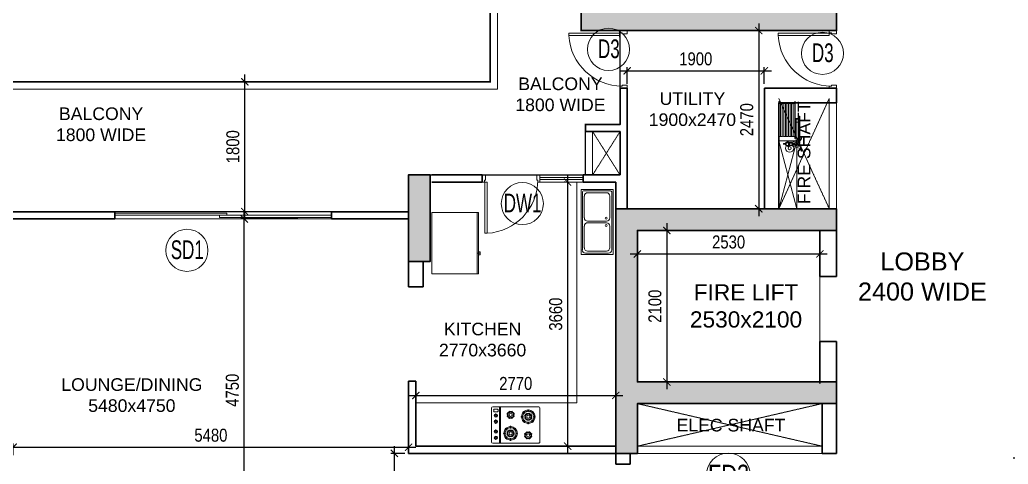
# Model space of a CAD drawing. Header units: millimetres. Extents: x 3650 to 49311, y 3096 to 28325.
# Drawn here: x 16007 to 29706, y 13031 to 19191 of the extents above; entities that cross this region are included whole.
import ezdxf
from ezdxf.enums import TextEntityAlignment as Align

# ---------------------------------------------------------------- set-up
doc = ezdxf.new("R2010")
doc.units = ezdxf.units.MM
doc.linetypes.add('HIDDEN', pattern=[0.375, 0.25, -0.125])
for name, color, linetype, lineweight in [('13SC1', 7, 'Continuous', 15), ('25GR1', 7, 'Continuous', 15), ('A-Slab Cutout', 30, 'Continuous', 20), ('DIM', 23, 'Continuous', 25), ('DOOR', 36, 'Continuous', 15), ('ELE', 36, 'Continuous', 20), ('FIXTURE', 8, 'Continuous', 9), ('GPMTAG', 7, 'Continuous', 15), ('HATCH', 8, 'Continuous', 13), ('PLAN', 7, 'Continuous', 20), ('Railing', 34, 'Continuous', 20), ('S-COLUMN HATCH', 254, 'Continuous', 13), ('S-TYPICAL COLUMN', 240, 'Continuous', 30), ('TEXT', 7, 'Continuous', 20), ('WALL', 40, 'Continuous', 35), ('WIN', 142, 'Continuous', 20)]:
    doc.layers.add(name, color=color, linetype=linetype, lineweight=lineweight)
doc.styles.add('ARIAL-NARROW', font='')
doc.styles.get("Standard").update_dxf_attribs({"font": 'arial.ttf'})
doc.styles.add('STYOTY', font='ROMANS.shx', dxfattribs={"width": 0.65, "height": 200})
doc.styles.get('ARIAL-NARROW').set_extended_font_data('Arial Narrow')
doc.dimstyles.new('MM 75', dxfattribs={"dimscale": 100, "dimtxt": 1.8, "dimasz": 1, "dimexe": 0.5, "dimexo": 0.5, "dimgap": 0.75, "dimtad": 1, "dimdec": 4, "dimdsep": 46, "dimtxsty": 'ARIAL-NARROW', "dimblk": 'ARCHTICK', "dimcen": -3, "dimdle": 1, "dimadec": 0, "dimazin": 0, "dimtfac": 1, "dimtdec": 4, "dimtofl": 0, "dimtmove": 1, "dimatfit": 3, "dimfxl": 1, "dimtolj": 1, "dimtzin": 0, "dimlwd": -1, "dimlwe": -1, "dimarcsym": 0})

# ---------------------------------------------------------------- blocks, each defined once
blk = doc.blocks.new('G$C249D5FE5')
at = {"layer": 'S-COLUMN HATCH'}
h = blk.add_hatch(color=256, dxfattribs=at)
h.dxf.hatch_style = 1
h.paths.add_polyline_path([(22375, 15325), (19135, 15325), (19135, 18325), (18835, 18325), (18835, 12585), (22375, 12585), (22375, 12885), (19135, 12885), (19135, 15085), (22375, 15085)])
h = blk.add_hatch(color=256, dxfattribs=at)
h.dxf.hatch_style = 1
h.paths.add_polyline_path([(16445, 10585), (16745, 10585), (16745, 9385), (16445, 9385)])
h = blk.add_hatch(color=256, dxfattribs=at)
h.dxf.hatch_style = 1
h.paths.add_polyline_path([(22375, 10115), (19315, 10115), (19315, 6725), (19615, 6725), (19615, 7415), (22375, 7415), (22375, 7715), (19615, 7715), (19615, 9815), (22375, 9815)])
at = {"layer": 'S-TYPICAL COLUMN', "ltscale": 500}
for points in [[(22375, 15325), (19135, 15325), (19135, 18325), (18835, 18325), (18835, 12585), (22375, 12585), (22375, 12885), (19135, 12885), (19135, 15085), (22375, 15085)], [(22375, 15325), (19135, 15325), (19135, 18325), (18835, 18325), (18835, 12585), (22375, 12585), (22375, 12885), (19135, 12885), (19135, 15085), (22375, 15085)], [(22375, 10115), (19315, 10115), (19315, 6725), (19615, 6725), (19615, 7415), (22375, 7415), (22375, 7715), (19615, 7715), (19615, 9815), (22375, 9815)], [(22375, 10115), (19315, 10115), (19315, 6725), (19615, 6725), (19615, 7415), (22375, 7415), (22375, 7715), (19615, 7715), (19615, 9815), (22375, 9815)]]:
    blk.add_lwpolyline(points, close=True, dxfattribs=at)
at = {"layer": 'S-TYPICAL COLUMN', "ltscale": 500, "elevation": 0}
blk.add_lwpolyline([(16445, 10585), (16745, 10585), (16745, 9385), (16445, 9385)], close=True, dxfattribs=at)
blk.add_lwpolyline([(16445, 10585), (16745, 10585), (16745, 9385), (16445, 9385)], close=True, dxfattribs=at)
blk = doc.blocks.new('otyd')
at = {"layer": '13SC1', "color": 7}
blk.add_circle((0, 0), 250, dxfattribs=at)
at = {"layer": '25GR1', "color": 1, "true_color": 0xf00000, "style": 'STYOTY', "width": 0.65, "flags": 1}
for tag, p in [('01', (0, -94)), ('02', (3, -588))]:
    blk.add_attdef(tag, text='', height=200, dxfattribs=at).set_placement(p, align=Align.CENTER)
blk = doc.blocks.new('A$C4c9286a9')
at = {"layer": 'HATCH', "color": 242}
for p, q in [((-25, 90), (-31, 90)), ((-31, 90), (-31, 53)), ((-31, -112), (-31, -80)), ((-26, -112), (-31, -112))]:
    blk.add_line(p, q, dxfattribs=at)
at = {"layer": 'PLAN', "color": 242}
for p, q in [((-218, 25), (-249, 6)), ((-218, 19), (-244, 3)), ((-244, 3), (-244, -10)), ((-182, 6), (-218, 25)), ((-191, 5), (-218, 19)), ((-71, 41), (-191, 3)), ((-191, -25), (-191, 5)), ((-46, 29), (-108, 9)), ((-25, 55), (-71, 41)), ((-25, 55), (-46, 29)), ((-25, 90), (-25, 55)), ((-25, 90), (-25, 55)), ((-218, -45), (-249, -26)), ((-244, -23), (-244, -10)), ((-218, -39), (-244, -23)), ((-191, -25), (-218, -39)), ((-182, -26), (-218, -45)), ((-26, -82), (-191, -23)), ((-43, -60), (-134, -25)), ((-26, -82), (-43, -60)), ((-26, -112), (-26, -82)), ((-26, -112), (-26, -82))]:
    blk.add_line(p, q, dxfattribs=at)
at = {"layer": 'PLAN', "color": 8}
for p, q in [((-249, 6), (-249, -10)), ((-342, -89), (-342, -599)), ((-336, -599), (-336, -89)), ((-316, -563), (-316, -124)), ((-294, -563), (-294, -124)), ((-272, -563), (-272, -124)), ((-250, -563), (-250, -124)), ((-249, -26), (-249, -10)), ((-229, -563), (-229, -124)), ((-207, -563), (-207, -124)), ((-185, -563), (-185, -124)), ((-163, -563), (-163, -125)), ((-141, -563), (-141, -125)), ((-119, -599), (-119, -89)), ((-119, -89), (-114, -89)), ((-114, -89), (-114, -599)), ((-72, -40), (-102, -40)), ((-99, -40), (-99, -316)), ((-75, -40), (-75, -316)), ((-62, -41), (-62, -280)), ((-48, -41), (-48, -398)), ((-62, -252), (-48, -252)), ((-56, -398), (-56, -252)), ((-102, -319), (-114, -319)), ((-69, -367), (-114, -367)), ((-102, -316), (-72, -316)), ((-102, -347), (-102, -316)), ((-82, -357), (-92, -357)), ((-72, -316), (-72, -347)), ((-69, -319), (-72, -319)), ((-69, -314), (-67, -311)), ((-69, -325), (-69, -314)), ((-69, -319), (-63, -319)), ((-67, -327), (-69, -325)), ((-67, -359), (-69, -362)), ((-69, -362), (-69, -373)), ((-69, -367), (-63, -367)), ((-69, -373), (-67, -375)), ((-67, -311), (-63, -311)), ((-63, -327), (-67, -327)), ((-63, -359), (-67, -359)), ((-67, -375), (-63, -375)), ((-63, -292), (-63, -394)), ((-56, -292), (-63, -292)), ((-63, -311), (-63, -327)), ((-63, -375), (-63, -359)), ((-63, -394), (-56, -394)), ((-48, -398), (-56, -398)), ((-114, -599), (-119, -599))]:
    blk.add_line(p, q, dxfattribs=at)
at = {"layer": 'PLAN', "color": 5}
for p, q in [((-240, -35), (-240, 8)), ((-156, 8), (-240, 8)), ((-233, 8), (-150, 8)), ((-156, 8), (-156, -35)), ((-276, -6), (-277, -7)), ((-275, -6), (-277, -8)), ((-277, -6), (-277, -20)), ((-274, -6), (-277, -6)), ((-274, -7), (-277, -9)), ((-274, -8), (-277, -11)), ((-274, -9), (-277, -12)), ((-274, -11), (-277, -13)), ((-274, -12), (-277, -14)), ((-274, -13), (-277, -15)), ((-274, -14), (-277, -16)), ((-274, -15), (-277, -17)), ((-274, -16), (-277, -19)), ((-274, -17), (-277, -20)), ((-274, -20), (-277, -20)), ((-274, -19), (-276, -20)), ((-274, -20), (-274, -6)), ((-265, -9), (-274, -9)), ((-265, -17), (-274, -17)), ((-274, -20), (-274, -20)), ((-265, -20), (-265, -7)), ((-245, -7), (-265, -7)), ((-245, -20), (-265, -20)), ((-245, -4), (-245, -23)), ((-240, -4), (-245, -4)), ((-240, -23), (-245, -23)), ((-156, -28), (-240, -28)), ((-156, -35), (-240, -35)), ((-157, -23), (-151, -23)), ((-156, -4), (-151, -4)), ((-151, -4), (-151, -23)), ((-151, -7), (-131, -7)), ((-151, -20), (-131, -20)), ((-131, -20), (-131, -7)), ((-131, -9), (-122, -9)), ((-131, -17), (-122, -17)), ((-122, -6), (-119, -8)), ((-122, -6), (-119, -6)), ((-122, -20), (-122, -6)), ((-122, -7), (-119, -9)), ((-122, -8), (-119, -11)), ((-122, -9), (-119, -12)), ((-122, -11), (-119, -13)), ((-122, -12), (-119, -14)), ((-122, -13), (-119, -15)), ((-122, -14), (-119, -16)), ((-122, -15), (-119, -17)), ((-122, -16), (-119, -19)), ((-122, -17), (-119, -20)), ((-122, -19), (-120, -20)), ((-122, -20), (-122, -20)), ((-122, -20), (-119, -20)), ((-120, -6), (-119, -7)), ((-119, -6), (-119, -20))]:
    blk.add_line(p, q, dxfattribs=at)
at = {"layer": 'PLAN'}
for p, q in [((-198, 5), (-167, 5)), ((-122, 3), (-167, 3)), ((-122, -25), (-122, 6)), ((-208, -15), (-208, -5)), ((-167, -25), (-198, -25)), ((-122, -23), (-167, -23))]:
    blk.add_line(p, q, dxfattribs=at)
at = {"layer": 'PLAN', "color": 8}
for points in [[(-336, -89), (-342, -89)], [(-336, -599), (-342, -599)]]:
    blk.add_lwpolyline(points, dxfattribs=at)
at = {"layer": 'PLAN', "color": 5}
blk.add_circle((-191, 46), 22.4, dxfattribs=at)
blk.add_arc((-191, 46), 56.6, 317.5134, 222.4866, dxfattribs=at)
at = {"layer": 'PLAN', "color": 8}
for centre, start, end in [((-327, -125), 0, 148.5651), ((-305, -125), 0, 180), ((-283, -125), 0, 180), ((-261, -125), 0, 180), ((-239, -125), 0, 180), ((-218, -125), 0, 180), ((-196, -125), 0, 180), ((-174, -125), 0, 180), ((-152, -125), 0, 180), ((-130, -125), 0, 180), ((-327, -563), 211.4349, 0), ((-305, -563), 180, 0), ((-283, -563), 180, 0), ((-261, -563), 180, 0), ((-239, -563), 180, 0), ((-218, -563), 180, 0), ((-196, -563), 180, 0), ((-174, -563), 180, 0), ((-152, -563), 180, 0), ((-130, -563), 180, 0)]:
    blk.add_arc(centre, 10.9, start, end, dxfattribs=at)
at = {"layer": 'PLAN'}
for centre, start_param, end_param in [((-198, -5), 2.356194, 3.926991), ((-198, -15), 3.926991, 5.497787)]:
    blk.add_ellipse(centre, major_axis=(7.24, -7.24), ratio=1, start_param=start_param, end_param=end_param, dxfattribs=at)
at = {"layer": 'PLAN', "color": 8}
for centre, major_axis, start_param, end_param in [((-120, -42), (34, 34), -0.74335, 0.827458), ((-120, -42), (12.6, 12.6), -0.670373, 0.898126), ((-86, -40), (27.1, 27.1), -0.819289, 0.973413), ((-82, -40), (14.5, -14.5), 0.715834, 2.139656), ((-92, -347), (7.24, -7.24), 3.926991, 5.497787), ((-82, -347), (7.24, 7.24), 3.926991, 5.497787), ((-64, -280), (1.81, -1.81), 5.497787, 7.068583)]:
    blk.add_ellipse(centre, major_axis=major_axis, ratio=1, start_param=start_param, end_param=end_param, dxfattribs=at)
blk = doc.blocks.new('A$C5ED40C61')
for p, q in [((0, 900), (0, 0)), ((446, 900), (0, 900)), ((18, 836), (18, 46)), ((382, 882), (64, 882)), ((354, 854), (92, 854)), ((427, 46), (427, 836)), ((446, 0), (446, 900)), ((46, 808), (46, 508)), ((400, 508), (400, 808)), ((92, 462), (354, 462)), ((92, 438), (354, 438)), ((46, 92), (46, 393)), ((400, 393), (400, 92)), ((0, 0), (446, 0)), ((46, 18), (400, 18)), ((354, 46), (92, 46))]:
    blk.add_line(p, q)
at = {"extrusion": (0, 0, -1)}
for centre, major_axis, start_param, end_param in [((64, 836), (-32.4, 32.4), 5.497787, 7.068583), ((382, 836), (32.4, 32.4), -0.785398, 0.785398), ((92, 393), (-32.4, 32.4), -0.785398, 0.785398), ((97, 399), (-9.72, 9.72), 0.785398, 7.068583), ((354, 393), (-32.4, -32.4), 2.356194, 3.926991), ((46, 46), (-19.4, 19.4), 3.926991, 5.497787), ((92, 92), (32.4, 32.4), 2.356194, 3.926991), ((354, 92), (-32.4, 32.4), 2.356194, 3.926991), ((400, 46), (19.4, 19.4), 0.785398, 2.356194)]:
    blk.add_ellipse(centre, major_axis=major_axis, ratio=1, start_param=start_param, end_param=end_param, dxfattribs=at)
for centre, major_axis, start_param, end_param in [((92, 808), (-32.4, 32.4), -0.785398, 0.785398), ((354, 808), (32.4, 32.4), 5.497787, 7.068583), ((92, 508), (-32.4, -32.4), -0.785398, 0.785398), ((97, 501), (-9.72, -9.72), 0.785398, 7.068583), ((354, 508), (-32.4, 32.4), 2.356194, 3.926991)]:
    blk.add_ellipse(centre, major_axis=major_axis, ratio=1, start_param=start_param, end_param=end_param)
blk = doc.blocks.new('A$C38DF52A8-flatten-1')
for p, q in [((0, 15), (0, 655)), ((15, 670), (487, 670)), ((83, 556), (65, 574)), ((89, 562), (71, 580)), ((89, 562), (83, 556)), ((121, 540), (114, 556)), ((127, 542), (120, 558)), ((133, 580), (133, 606)), ((142, 580), (133, 580)), ((142, 580), (142, 606)), ((148, 542), (155, 558)), ((154, 540), (160, 556)), ((186, 562), (204, 580)), ((191, 556), (186, 562)), ((191, 556), (210, 574)), ((378, 539), (371, 555)), ((383, 541), (376, 557)), ((405, 541), (411, 557)), ((410, 539), (417, 555)), ((502, 655), (502, 15)), ((39, 512), (65, 512)), ((39, 504), (65, 504)), ((65, 512), (65, 504)), ((83, 460), (65, 442)), ((89, 454), (71, 436)), ((83, 460), (89, 454)), ((104, 519), (87, 525)), ((104, 497), (87, 490)), ((106, 524), (90, 531)), ((106, 492), (90, 485)), ((114, 460), (121, 476)), ((120, 458), (127, 474)), ((133, 410), (133, 436)), ((142, 436), (133, 436)), ((142, 410), (142, 436)), ((155, 458), (148, 474)), ((160, 460), (154, 476)), ((177, 522), (165, 517)), ((177, 494), (165, 499)), ((185, 531), (169, 524)), ((185, 485), (169, 492)), ((191, 460), (186, 454)), ((186, 454), (204, 436)), ((191, 460), (210, 442)), ((210, 512), (210, 504)), ((210, 512), (235, 512)), ((210, 504), (235, 504)), ((360, 518), (344, 525)), ((360, 496), (344, 490)), ((362, 524), (346, 530)), ((362, 491), (346, 484)), ((371, 459), (378, 476)), ((376, 457), (383, 473)), ((411, 457), (405, 473)), ((417, 459), (410, 476)), ((442, 530), (425, 524)), ((442, 484), (426, 491)), ((444, 525), (428, 518)), ((444, 490), (428, 496)), ((61, 281), (77, 274)), ((63, 286), (79, 280)), ((88, 311), (94, 295)), ((93, 314), (100, 297)), ((128, 314), (122, 297)), ((134, 311), (127, 295)), ((142, 280), (158, 286)), ((145, 274), (161, 281)), ((313, 311), (295, 329)), ((319, 317), (301, 335)), ((313, 311), (319, 317)), ((319, 286), (335, 279)), ((327, 277), (340, 271)), ((344, 310), (351, 294)), ((350, 313), (356, 297)), ((363, 361), (363, 335)), ((363, 335), (371, 335)), ((371, 361), (371, 335)), ((385, 313), (378, 297)), ((390, 310), (383, 294)), ((399, 279), (415, 286)), ((401, 274), (417, 280)), ((415, 317), (433, 335)), ((421, 311), (415, 317)), ((421, 311), (439, 329)), ((61, 246), (77, 253)), ((63, 241), (79, 247)), ((94, 232), (88, 216)), ((100, 230), (93, 214)), ((122, 230), (128, 214)), ((127, 232), (134, 216)), ((142, 247), (158, 241)), ((145, 253), (161, 246)), ((295, 267), (269, 267)), ((295, 259), (269, 259)), ((295, 259), (295, 267)), ((313, 215), (295, 196)), ((319, 209), (301, 191)), ((313, 215), (319, 209)), ((319, 240), (335, 246)), ((327, 249), (340, 254)), ((351, 231), (344, 215)), ((356, 229), (350, 213)), ((363, 191), (371, 191)), ((363, 191), (363, 165)), ((371, 191), (371, 165)), ((378, 229), (385, 213)), ((383, 231), (390, 215)), ((399, 246), (415, 240)), ((401, 252), (417, 245)), ((415, 209), (421, 215)), ((415, 209), (433, 191)), ((421, 215), (439, 196)), ((439, 259), (439, 267)), ((465, 267), (439, 267)), ((465, 259), (439, 259)), ((0, 125), (502, 125)), ((0, 110), (0, 125)), ((502, 110), (0, 110)), ((34, 36), (34, 82)), ((41, 89), (61, 89)), ((61, 29), (41, 29)), ((69, 82), (69, 36)), ((127, 76), (113, 43)), ((130, 74), (116, 42)), ((211, 76), (197, 43)), ((214, 74), (199, 42)), ((349, 76), (335, 43)), ((351, 74), (337, 42)), ((432, 76), (418, 43)), ((435, 74), (421, 42)), ((502, 125), (502, 110)), ((487, 0), (15, 0))]:
    blk.add_line(p, q)
at = {"extrusion": (0, 0, -1)}
for centre, major_axis, start_param, end_param in [((15, 655), (10.5, 10.5), 3.926991, 5.497787), ((137, 508), (65.8, -65.8), 2.401009, 3.096778), ((137, 508), (54.4, 54.4), 3.981227, 4.658153), ((137, 508), (69.3, 69.3), 4.669854, 4.754924), ((137, 508), (65.8, -65.8), 3.186407, 3.882176), ((137, 508), (54.4, 54.4), 4.766625, 5.443551), ((137, 508), (33.7, -33.7), 2.811975, 3.472158), ((137, 508), (37.5, 37.5), 5.049187, 5.161606), ((137, 508), (33.7, -33.7), 3.597111, 4.257093), ((137, 508), (28.9, 28.9), 5.178292, 5.817541), ((137, 508), (69.3, -69.3), 3.884456, 3.969525), ((137, 508), (65.8, 65.8), 5.542602, 6.238371), ((137, 508), (54.4, -54.4), 3.981227, 4.658153), ((137, 508), (37.5, 37.5), 5.83401, 5.94643), ((137, 508), (33.7, 33.7), 5.952842, 6.612895), ((137, 508), (54.4, -54.4), 4.766625, 5.443551), ((137, 508), (69.3, -69.3), 4.669854, 4.754924), ((137, 508), (65.8, -65.8), 4.757204, 5.452973), ((394, 507), (33.7, 33.7), 4.382772, 5.042954), ((394, 507), (37.5, -37.5), 3.47839, 3.59081), ((394, 507), (33.7, 33.7), 5.167907, 5.827889), ((394, 507), (28.9, -28.9), 3.607499, 4.246748), ((394, 507), (37.5, -37.5), 4.263372, 4.375791), ((394, 507), (33.7, -33.7), 4.382046, 5.042098), ((487, 655), (10.5, -10.5), 3.926989, 5.497786), ((137, 508), (69.3, -69.3), 2.31366, 2.398729), ((137, 508), (65.8, 65.8), 3.186407, 3.882176), ((137, 508), (54.4, 54.4), 3.195829, 3.872755), ((137, 508), (69.3, 69.3), 3.099058, 3.184127), ((137, 508), (65.8, -65.8), 0.830213, 1.525982), ((137, 508), (54.4, 54.4), 2.410431, 3.087356), ((137, 508), (37.5, -37.5), 2.693228, 2.805648), ((137, 508), (37.5, 37.5), 3.478543, 3.590963), ((137, 508), (33.7, -33.7), 2.026485, 2.687022), ((137, 508), (33.7, 33.7), 2.811491, 3.472328), ((137, 508), (28.9, -28.9), 2.036898, 2.676795), ((137, 508), (28.9, -28.9), 2.822404, 3.461887), ((137, 508), (28.9, -28.9), 1.251042, 1.891289), ((137, 508), (25.2, 25.2), 4.236821, 4.404182), ((137, 508), (25.2, 25.2), 3.451299, 3.618661), ((137, 508), (37.5, 37.5), 2.692792, 2.805212), ((137, 508), (15.4, -15.4), 0.785398, 7.068583), ((137, 508), (25.2, -25.2), 3.451071, 3.618432), ((137, 508), (25.2, 25.2), 2.665374, 2.832736), ((137, 508), (33.7, 33.7), 2.025629, 2.686537), ((137, 508), (28.9, -28.9), 0.465104, 1.105433), ((137, 508), (54.4, -54.4), 0.054236, 0.731162), ((137, 508), (65.8, 65.8), 1.615611, 2.31138), ((137, 508), (25.2, 25.2), 5.806644, 5.974006), ((137, 508), (25.2, 25.2), 1.879355, 2.046717), ((137, 508), (37.5, 37.5), 1.906977, 2.019397), ((137, 508), (28.9, 28.9), 5.96315, 6.602482), ((137, 508), (28.9, -28.9), 5.962585, 6.60268), ((137, 508), (33.7, 33.7), 1.239969, 1.900676), ((137, 508), (25.2, -25.2), 5.020719, 5.188081), ((137, 508), (25.2, -25.2), 5.805994, 5.973356), ((137, 508), (30, 30), 0.336028, 0.448447), ((137, 508), (28.9, 28.9), 0.464905, 1.104587), ((137, 508), (30, 30), 1.121343, 1.233763), ((137, 508), (33.7, 33.7), 0.454663, 1.115015), ((137, 508), (54.4, -54.4), 5.552023, 6.228949), ((137, 508), (69.3, -69.3), 6.240651, 6.32572), ((137, 508), (65.8, -65.8), 5.542602, 6.238371), ((137, 508), (69.3, 69.3), 0.742864, 0.827933), ((394, 507), (37.5, 37.5), 4.264024, 4.376444), ((394, 507), (37.5, -37.5), 1.907747, 2.020167), ((394, 507), (33.7, 33.7), 3.597281, 4.257819), ((394, 507), (33.7, 33.7), 2.811491, 3.472328), ((394, 507), (28.9, 28.9), 3.607694, 4.247591), ((394, 507), (28.9, -28.9), 2.822404, 3.461887), ((394, 507), (28.9, 28.9), 2.821838, 3.462086), ((394, 507), (25.2, 25.2), 4.236821, 4.404182), ((394, 507), (25.2, 25.2), 3.451299, 3.618661), ((394, 507), (37.5, -37.5), 1.121996, 1.234415), ((394, 507), (15.4, -15.4), 0.785398, 7.068583), ((394, 507), (25.2, 25.2), 5.021867, 5.189229), ((394, 507), (25.2, -25.2), 1.094578, 1.261939), ((394, 507), (33.7, 33.7), 2.025629, 2.686537), ((394, 507), (28.9, 28.9), 2.0359, 2.676229), ((394, 507), (25.2, -25.2), 4.235848, 4.403209), ((394, 507), (25.2, -25.2), 0.308559, 0.47592), ((394, 507), (37.5, -37.5), 0.336181, 0.448601), ((394, 507), (28.9, 28.9), 5.96315, 6.602482), ((394, 507), (28.9, -28.9), 5.962585, 6.60268), ((394, 507), (33.7, 33.7), 1.239969, 1.900676), ((394, 507), (25.2, 25.2), 0.30833, 0.475692), ((394, 507), (25.2, -25.2), 5.805994, 5.973356), ((394, 507), (28.9, 28.9), 0.464905, 1.104587), ((394, 507), (33.7, 33.7), 0.454663, 1.115015), ((394, 507), (37.5, 37.5), 0.336028, 0.448447), ((394, 507), (37.5, 37.5), 1.121343, 1.233763), ((111, 264), (37.5, -37.5), 2.692139, 2.804559), ((111, 264), (33.7, 33.7), 3.596255, 4.256608), ((111, 264), (33.7, 33.7), 4.381561, 5.042269), ((111, 264), (28.9, 28.9), 3.606498, 4.24618), ((111, 264), (28.9, -28.9), 2.820992, 3.461088), ((111, 264), (25.2, -25.2), 2.664401, 2.831763), ((111, 264), (37.5, -37.5), 3.477774, 3.590193), ((111, 264), (15.4, -15.4), 0.785398, 7.068583), ((111, 264), (25.2, 25.2), 5.020948, 5.188309), ((111, 264), (33.7, 33.7), 5.167222, 5.82813), ((111, 264), (28.9, -28.9), 3.606696, 4.247026), ((111, 264), (25.2, -25.2), 4.236171, 4.403532), ((111, 264), (37.5, 37.5), 5.834385, 5.946804), ((111, 264), (28.9, -28.9), 4.392635, 5.032882), ((111, 264), (33.7, 33.7), 5.953083, 6.613921), ((137, 508), (69.3, 69.3), 2.31366, 2.398729), ((111, 264), (25.2, -25.2), 5.022095, 5.189457), ((111, 264), (28.9, -28.9), 5.178491, 5.818387), ((111, 264), (33.7, -33.7), 5.168078, 5.828615), ((111, 264), (37.5, 37.5), 0.336951, 0.44937), ((367, 263), (65.8, 65.8), 3.971805, 4.667574), ((367, 263), (54.4, -54.4), 2.410431, 3.087356), ((367, 263), (69.3, 69.3), 4.669854, 4.754924), ((367, 263), (65.8, -65.8), 3.186407, 3.882176), ((367, 263), (54.4, -54.4), 3.195829, 3.872755), ((367, 263), (33.7, 33.7), 3.596255, 4.256608), ((367, 263), (33.7, 33.7), 4.381561, 5.042269), ((367, 263), (28.9, 28.9), 3.606498, 4.24618), ((367, 263), (30, -30), 2.692139, 2.804559), ((367, 263), (28.9, -28.9), 2.820992, 3.461088), ((367, 263), (25.2, 25.2), 4.235198, 4.402559), ((367, 263), (37.5, 37.5), 5.04857, 5.160989), ((367, 263), (15.4, 15.4), 2.35619449018949, 8.639379797369077), ((367, 263), (25.2, 25.2), 5.020948, 5.188309), ((367, 263), (33.7, -33.7), 3.596425, 4.257334), ((367, 263), (28.9, 28.9), 5.177493, 5.817822), ((367, 263), (69.3, 69.3), 5.455253, 5.540322), ((367, 263), (65.8, 65.8), 5.542602, 6.238371), ((367, 263), (54.4, 54.4), 5.552023, 6.228949), ((367, 263), (25.2, 25.2), 5.806967, 5.974328), ((367, 263), (37.5, -37.5), 4.263588, 4.376008), ((367, 263), (28.9, -28.9), 4.392635, 5.032882), ((367, 263), (33.7, 33.7), 5.953083, 6.613921), ((367, 263), (25.2, 25.2), 0.309706, 0.477068), ((367, 263), (28.9, -28.9), 5.178491, 5.818387), ((367, 263), (33.7, 33.7), 0.455689, 1.116226), ((367, 263), (37.5, 37.5), 0.336951, 0.44937), ((367, 263), (54.4, 54.4), 0.054236, 0.731162), ((367, 263), (69.3, -69.3), 4.669854, 4.754924), ((367, 263), (65.8, 65.8), 0.044815, 0.740584), ((111, 264), (37.5, -37.5), 1.906824, 2.019244), ((111, 264), (33.7, 33.7), 2.81125, 3.471302), ((111, 264), (28.9, -28.9), 1.250761, 1.890093), ((111, 264), (25.2, -25.2), 1.879127, 2.046488), ((111, 264), (37.5, 37.5), 2.692575, 2.804995), ((111, 264), (25.2, -25.2), 1.094255, 1.261617), ((111, 264), (33.7, -33.7), 0.455519, 1.1155), ((111, 264), (28.9, -28.9), 0.465903, 1.105152), ((111, 264), (25.2, 25.2), 1.880274, 2.047636), ((111, 264), (37.5, -37.5), 0.336798, 0.449217), ((111, 264), (28.9, -28.9), 5.963996, 6.60348), ((111, 264), (33.7, -33.7), 5.953568, 6.613751), ((111, 264), (25.2, 25.2), 1.095228, 1.26259), ((111, 264), (37.5, -37.5), 5.834821, 5.94724), ((367, 263), (69.3, -69.3), 2.31366, 2.398729), ((367, 263), (65.8, -65.8), 1.615611, 2.31138), ((367, 263), (54.4, 54.4), 3.195829, 3.872755), ((367, 263), (69.3, -69.3), 1.528262, 1.613331), ((367, 263), (65.8, 65.8), 2.401009, 3.096778), ((367, 263), (54.4, -54.4), 0.839634, 1.51656), ((367, 263), (33.7, 33.7), 2.81125, 3.471302), ((367, 263), (30, -30), 1.906824, 2.019244), ((367, 263), (28.9, 28.9), 2.821558, 3.460889), ((367, 263), (25.2, 25.2), 3.449923, 3.617285), ((367, 263), (37.5, -37.5), 1.121779, 1.234199), ((367, 263), (25.2, -25.2), 1.094255, 1.261617), ((367, 263), (33.7, 33.7), 2.026315, 2.686297), ((367, 263), (28.9, 28.9), 2.0367, 2.675949), ((367, 263), (69.3, -69.3), 0.742864, 0.827933), ((367, 263), (54.4, 54.4), 1.625033, 2.301958), ((367, 263), (65.8, -65.8), 0.044815, 0.740584), ((367, 263), (25.2, -25.2), 0.309478, 0.47684), ((367, 263), (28.9, -28.9), 5.963996, 6.60348), ((367, 263), (37.5, 37.5), 1.907594, 2.020014), ((367, 263), (33.7, -33.7), 5.953568, 6.613751), ((367, 263), (25.2, 25.2), 1.095228, 1.26259), ((367, 263), (37.5, -37.5), 5.834821, 5.94724), ((367, 263), (54.4, -54.4), 5.552023, 6.228949), ((367, 263), (69.3, 69.3), 1.528262, 1.613331), ((367, 263), (65.8, -65.8), 5.542602, 6.238371), ((367, 263), (69.3, -69.3), 5.455253, 5.540322), ((15, 15), (10.5, -10.5), 0.785398, 2.356194), ((41, 82), (5.26, 5.26), 3.926991, 5.497787), ((41, 36), (5.26, -5.26), 0.785398, 2.356194), ((61, 82), (5.26, -5.26), 3.926991, 5.497787), ((61, 36), (5.26, 5.26), 0.785398, 2.356194), ((121, 59), (16.4, -16.4), 0.78538, 7.068565), ((121, 59), (12.7, -12.7), 1.27595, 4.251633), ((121, 59), (12.7, -12.7), 4.417543, 7.393226), ((205, 59), (16.4, -16.4), 0.785398, 7.068583), ((205, 59), (12.7, -12.7), 1.27595, 4.251633), ((205, 59), (12.7, -12.7), 4.417543, 7.393226), ((343, 59), (16.4, -16.4), 0.785398, 7.068583), ((343, 59), (12.7, 12.7), 2.846747, 5.822429), ((343, 59), (12.7, 12.7), 5.988339, 8.964022), ((427, 59), (16.4, -16.4), 0.78538, 7.068565), ((427, 59), (12.7, 12.7), 2.846747, 5.822429), ((427, 59), (12.7, 12.7), 5.988339, 8.964022), ((487, 15), (10.5, 10.5), 0.785398, 2.356194)]:
    blk.add_ellipse(centre, major_axis=major_axis, ratio=1, start_param=start_param, end_param=end_param, dxfattribs=at)
blk = doc.blocks.new('A$C48195D84-flatten-1')
for p, q in [((0, -629), (-850, -629)), ((-304, -671), (-304, -650)), ((-261, -671), (-304, -671)), ((-282, -629), (-282, -671)), ((-261, -650), (-261, -671))]:
    blk.add_line(p, q)
blk.add_lwpolyline([(0, -650), (0, 0), (-850, 0), (-850, -650)], close=True)
blk = doc.blocks.new('d900')
for p, q in [((42, 115), (42, 909)), ((77, 909), (42, 909)), ((77, 115), (77, 909)), ((0, 115), (35, 115)), ((0, 115), (0, 0)), ((0, 0), (50, 0)), ((35, 115), (35, 80)), ((35, 80), (50, 80)), ((42, 115), (77, 115)), ((50, 80), (50, 0)), ((850, 80), (865, 80)), ((850, 80), (850, 0)), ((850, 0), (900, 0)), ((865, 115), (865, 80)), ((865, 115), (900, 115)), ((900, 115), (900, 0))]:
    blk.add_line(p, q)
blk.add_arc((35, 80), 830, 0, 87.0713)
blk = doc.blocks.new('G$CBA076474')
at = {"layer": 'DOOR', "ltscale": 0.6}
for p, q in [((19230, 12430), (19230, 11630)), ((18120, 10430), (17320, 10430))]:
    blk.add_line(p, q, dxfattribs=at)
at = {"layer": 'FIXTURE'}
for q in [(18630, 10330), (16400, 7270)]:
    blk.add_line((18630, 7270), q, dxfattribs=at)
at = {"layer": 'HATCH', "linetype": 'HIDDEN'}
for p, q in [((19230, 11030), (18850, 10430)), ((18850, 11030), (19230, 10430))]:
    blk.add_line(p, q, dxfattribs=at)
at = {"layer": 'Railing'}
for p, q in [((17430, 11720), (17430, 13020, 0)), ((17530, 11620, 0), (17530, 13020, 0)), ((17430, 11720), (6870, 11720)), ((17530, 11620), (6970, 11620)), ((18750, 10430), (18750, 11030)), ((18850, 10430), (18850, 11030))]:
    blk.add_line(p, q, dxfattribs=at)
at = {"layer": 'WALL'}
for p, q in [((19230, 11130), (19230, 11630, 0)), ((19330, 11630), (19230, 11630)), ((19330, 9960, 0), (19330, 11630, 0)), ((22230, 11630), (21230, 11630, 0)), ((21230, 9960, 0), (21230, 11630, 0)), ((22230, 11630), (22130, 11630)), ((22230, 11430), (22230, 11630)), ((21430, 9960, 0), (21430, 11430, 0)), ((22230, 11430), (21430, 11430, 0)), ((18750, 11030), (18750, 11130)), ((19230, 11130), (18750, 11130)), ((19230, 11030), (18750, 11030)), ((19230, 10430), (19230, 11030)), ((17320, 10430), (16620, 10430)), ((17320, 10430), (17320, 10330)), ((19230, 10430), (18720, 10430)), ((18720, 10430), (18720, 10330)), ((17320, 10330), (16620, 10330)), ((19170, 10330), (18720, 10330)), ((19170, 9960, 0), (19170, 10330)), ((12230, 9920), (10045, 9920)), ((12230, 9820), (12230, 9920)), ((16300, 9920, 0), (15230, 9920)), ((15230, 9820), (15230, 9920)), ((12230, 9820), (10760, 9820)), ((16300, 9820, 0), (15230, 9820)), ((16300, 7570), (16300, 6570)), ((16400, 7570), (16300, 7570)), ((16400, 7570), (16400, 6670)), ((19170, 6670, 0), (16400, 6670)), ((19370, 6570, 0), (16300, 6570)), ((19170, 6420, 0), (19170, 6570, 0)), ((19370, 6420, 0), (19370, 6570, 0)), ((19370, 6420, 0), (19170, 6420, 0))]:
    blk.add_line(p, q, dxfattribs=at)
blk.add_lwpolyline([(16300, 9230), (16300, 8880), (16500, 8880), (16500, 9230)], dxfattribs=at)
at = {"layer": 'WIN'}
for p, q in [((18120, 10430), (18120, 10330)), ((18720, 10430), (18120, 10430)), ((18720, 10395), (18120, 10395)), ((18720, 10365), (18120, 10365)), ((18720, 10330), (18120, 10330)), ((12230, 9920), (15230, 9920)), ((12230, 9820), (15230, 9820))]:
    blk.add_line(p, q, dxfattribs=at)
for points in [[(13780, 9900), (13780, 9870), (12230, 9870), (12230, 9900)], [(15230, 9870), (15230, 9840), (13680, 9840), (13680, 9870)]]:
    blk.add_lwpolyline(points, close=True, dxfattribs=at)
at = {"layer": 'DOOR', "ltscale": 0.6, "xscale": -0.888888888888921, "yscale": 0.888888888888921, "zscale": 0.888888888888921}
for p, rotation in [((19330, 12430), 89.99999999999739), ((22230, 12430), 89.9999999999974), ((17320, 10430, 0), 180)]:
    blk.add_blockref('d900', p, dxfattribs=dict(at, rotation=rotation))
at = {"layer": 'FIXTURE', "extrusion": (0, 0, -1), "xscale": -1, "zscale": -1, "rotation": 180}
blk.add_blockref('A$C5ED40C61', (-19135, 10229), dxfattribs=at)
at = {"layer": 'FIXTURE', "xscale": -1, "rotation": 89.99999999999794}
blk.add_blockref('A$C48195D84-flatten-1', (16620, 9061), dxfattribs=at)
at = {"layer": 'FIXTURE', "rotation": 270}
blk.add_blockref('A$C38DF52A8-flatten-1', (17450, 7215), dxfattribs=at)
blk = doc.blocks.new('_ArchTick')
at = {"color": 0, "linetype": 'ByBlock', "const_width": 0.15}
blk.add_lwpolyline([(-0.5, -0.5), (0.5, 0.5)], dxfattribs=at)
blk = doc.blocks.new('*D266')
at = {"layer": 'Defpoints', "color": 0}
for p in [(29726, 13121, 0), (29726, 11681, 0), (30139, 11681)]:
    blk.add_point(p, dxfattribs=at)
at = {"layer": 'DIM'}
for p, q in [((30139, 13221), (30139, 11581)), ((29776, 13121), (30189, 13121)), ((29776, 11681), (30189, 11681))]:
    blk.add_line(p, q, dxfattribs=at)
at = {"layer": 'DIM', "xscale": 100, "yscale": 100, "zscale": 100}
for p, rotation in [((30139, 13121), 90), ((30139, 11681), 270)]:
    blk.add_blockref('_ArchTick', p, dxfattribs=dict(at, rotation=rotation))
at = {"layer": 'DIM', "color": 3, "insert": (29974, 12401), "char_height": 180, "attachment_point": 5, "rotation": 90, "style": 'ARIAL-NARROW'}
blk.add_mtext('\\A1;1440', dxfattribs=at)
blk = doc.blocks.new('*D269')
at = {"layer": 'Defpoints', "color": 0}
for p in [(26326, 18483), (24426, 18254, 0), (26326, 18254, 0)]:
    blk.add_point(p, dxfattribs=at)
at = {"layer": 'DIM'}
for p, q in [((24426, 18304), (24426, 18533)), ((26326, 18304), (26326, 18533)), ((24326, 18483), (26426, 18483))]:
    blk.add_line(p, q, dxfattribs=at)
at = {"layer": 'DIM', "xscale": 100, "yscale": 100, "zscale": 100, "rotation": 180}
blk.add_blockref('_ArchTick', (24426, 18483), dxfattribs=at)
at = {"layer": 'DIM', "xscale": 100, "yscale": 100, "zscale": 100}
blk.add_blockref('_ArchTick', (26326, 18483), dxfattribs=at)
at = {"layer": 'DIM', "color": 3, "insert": (25376, 18648), "char_height": 180, "attachment_point": 5, "style": 'ARIAL-NARROW'}
blk.add_mtext('\\A1;1900', dxfattribs=at)
blk = doc.blocks.new('*D270')
at = {"layer": 'Defpoints', "color": 0}
for p in [(26242, 19041, 0), (26179, 16571, 0), (26248, 16571)]:
    blk.add_point(p, dxfattribs=at)
at = {"layer": 'DIM'}
for p, q in [((26248, 19141), (26248, 16471)), ((26292, 19041), (26298, 19041)), ((26229, 16571), (26298, 16571))]:
    blk.add_line(p, q, dxfattribs=at)
at = {"layer": 'DIM', "xscale": 100, "yscale": 100, "zscale": 100}
for p, rotation in [((26248, 19041), 90), ((26248, 16571), 270)]:
    blk.add_blockref('_ArchTick', p, dxfattribs=dict(at, rotation=rotation))
at = {"layer": 'DIM', "color": 3, "insert": (26083, 17806), "char_height": 180, "attachment_point": 5, "rotation": 90, "style": 'ARIAL-NARROW'}
blk.add_mtext('\\A1;2470', dxfattribs=at)
blk = doc.blocks.new('*D283')
at = {"layer": 'Defpoints', "color": 0}
for p in [(21396, 13267), (21396, 13181, 0), (15916, 13105, 0)]:
    blk.add_point(p, dxfattribs=at)
at = {"layer": 'DIM'}
for p, q in [((15916, 13155), (15916, 13317)), ((21396, 13231), (21396, 13317)), ((15816, 13267), (21496, 13267))]:
    blk.add_line(p, q, dxfattribs=at)
at = {"layer": 'DIM', "xscale": 100, "yscale": 100, "zscale": 100, "rotation": 180}
blk.add_blockref('_ArchTick', (15916, 13267), dxfattribs=at)
at = {"layer": 'DIM', "xscale": 100, "yscale": 100, "zscale": 100}
blk.add_blockref('_ArchTick', (21396, 13267), dxfattribs=at)
at = {"layer": 'DIM', "color": 3, "insert": (18656, 13432), "char_height": 180, "attachment_point": 5, "style": 'ARIAL-NARROW'}
blk.add_mtext('\\A1;5480', dxfattribs=at)
blk = doc.blocks.new('*D284')
at = {"layer": 'Defpoints', "color": 0}
for p in [(19119, 16431), (19911, 16431, 0), (19446, 11681)]:
    blk.add_point(p, dxfattribs=at)
at = {"layer": 'DIM'}
for p, q in [((19119, 11581), (19119, 16531)), ((19861, 16431), (19069, 16431)), ((19396, 11681), (19069, 11681))]:
    blk.add_line(p, q, dxfattribs=at)
at = {"layer": 'DIM', "xscale": 100, "yscale": 100, "zscale": 100}
for p, rotation in [((19119, 16431), 90), ((19119, 11681), 270)]:
    blk.add_blockref('_ArchTick', p, dxfattribs=dict(at, rotation=rotation))
at = {"layer": 'DIM', "color": 3, "insert": (18954, 14056), "char_height": 180, "attachment_point": 5, "rotation": 90, "style": 'ARIAL-NARROW'}
blk.add_mtext('\\A1;4750', dxfattribs=at)
blk = doc.blocks.new('*D285')
at = {"layer": 'Defpoints', "color": 0}
for p in [(24266, 13984), (24266, 13709, 0), (21496, 13657, 0)]:
    blk.add_point(p, dxfattribs=at)
at = {"layer": 'DIM'}
for p, q in [((21396, 13984), (24366, 13984)), ((21496, 13707), (21496, 14034)), ((24266, 13759), (24266, 14034))]:
    blk.add_line(p, q, dxfattribs=at)
at = {"layer": 'DIM', "xscale": 100, "yscale": 100, "zscale": 100, "rotation": 180}
blk.add_blockref('_ArchTick', (21496, 13984), dxfattribs=at)
at = {"layer": 'DIM', "xscale": 100, "yscale": 100, "zscale": 100}
blk.add_blockref('_ArchTick', (24266, 13984), dxfattribs=at)
at = {"layer": 'DIM', "color": 3, "insert": (22881, 14149), "char_height": 180, "attachment_point": 5, "style": 'ARIAL-NARROW'}
blk.add_mtext('\\A1;2770', dxfattribs=at)
blk = doc.blocks.new('*D286')
at = {"layer": 'Defpoints', "color": 0}
for p in [(23619, 16941, 0), (23600, 13281), (23619, 13281, 0)]:
    blk.add_point(p, dxfattribs=at)
at = {"layer": 'DIM'}
for p, q in [((23600, 17041), (23600, 13181)), ((23569, 16941), (23550, 16941)), ((23569, 13281), (23550, 13281))]:
    blk.add_line(p, q, dxfattribs=at)
at = {"layer": 'DIM', "xscale": 100, "yscale": 100, "zscale": 100}
for p, rotation in [((23600, 16941), 90), ((23600, 13281), 270)]:
    blk.add_blockref('_ArchTick', p, dxfattribs=dict(at, rotation=rotation))
at = {"layer": 'DIM', "color": 3, "insert": (23435, 15111), "char_height": 180, "attachment_point": 5, "rotation": 90, "style": 'ARIAL-NARROW'}
blk.add_mtext('\\A1;3660', dxfattribs=at)
blk = doc.blocks.new('*D292')
at = {"layer": 'Defpoints', "color": 0}
for p in [(21396, 13181, 0), (21198, 11681), (21496, 11681, 0)]:
    blk.add_point(p, dxfattribs=at)
at = {"layer": 'DIM'}
for p, q in [((21346, 13181), (21148, 13181)), ((21198, 13281), (21198, 11581)), ((21446, 11681), (21148, 11681))]:
    blk.add_line(p, q, dxfattribs=at)
at = {"layer": 'DIM', "xscale": 100, "yscale": 100, "zscale": 100}
for p, rotation in [((21198, 13181), 90), ((21198, 11681), 270)]:
    blk.add_blockref('_ArchTick', p, dxfattribs=dict(at, rotation=rotation))
at = {"layer": 'DIM', "color": 3, "insert": (21033, 12431), "char_height": 180, "attachment_point": 5, "rotation": 90, "style": 'ARIAL-NARROW'}
blk.add_mtext('\\A1;1500', dxfattribs=at)
blk = doc.blocks.new('*D293')
at = {"layer": 'Defpoints', "color": 0}
for p in [(19126, 18331), (19319, 18331, 0), (19319, 16531, 0)]:
    blk.add_point(p, dxfattribs=at)
at = {"layer": 'DIM'}
for p, q in [((19126, 16431), (19126, 18431)), ((19269, 18331), (19076, 18331)), ((19269, 16531), (19076, 16531))]:
    blk.add_line(p, q, dxfattribs=at)
at = {"layer": 'DIM', "xscale": 100, "yscale": 100, "zscale": 100}
for p, rotation in [((19126, 18331), 90), ((19126, 16531), 270)]:
    blk.add_blockref('_ArchTick', p, dxfattribs=dict(at, rotation=rotation))
at = {"layer": 'DIM', "color": 3, "insert": (18961, 17431), "char_height": 180, "attachment_point": 5, "rotation": 90, "style": 'ARIAL-NARROW'}
blk.add_mtext('\\A1;1800', dxfattribs=at)
blk = doc.blocks.new('*D310')
at = {"layer": 'Defpoints', "color": 0}
for p in [(24566, 16157, 0), (27096, 16157, 0), (27096, 15945)]:
    blk.add_point(p, dxfattribs=at)
at = {"layer": 'DIM'}
for p, q in [((24566, 16107), (24566, 15895)), ((27096, 16107), (27096, 15895)), ((24466, 15945), (27196, 15945))]:
    blk.add_line(p, q, dxfattribs=at)
at = {"layer": 'DIM', "xscale": 100, "yscale": 100, "zscale": 100, "rotation": 180}
blk.add_blockref('_ArchTick', (24566, 15945), dxfattribs=at)
at = {"layer": 'DIM', "xscale": 100, "yscale": 100, "zscale": 100}
blk.add_blockref('_ArchTick', (27096, 15945), dxfattribs=at)
at = {"layer": 'DIM', "color": 3, "insert": (25831, 16110), "char_height": 180, "attachment_point": 5, "style": 'ARIAL-NARROW'}
blk.add_mtext('\\A1;2530', dxfattribs=at)
blk = doc.blocks.new('*D311')
at = {"layer": 'Defpoints', "color": 0}
for p in [(24975, 16271, 0), (24975, 14171), (25028, 14171, 0)]:
    blk.add_point(p, dxfattribs=at)
at = {"layer": 'DIM'}
for p, q in [((24975, 16371), (24975, 14071)), ((25025, 16271), (25025, 16271)), ((24978, 14171), (24925, 14171))]:
    blk.add_line(p, q, dxfattribs=at)
at = {"layer": 'DIM', "xscale": 100, "yscale": 100, "zscale": 100}
for p, rotation in [((24975, 16271), 90), ((24975, 14171), 270)]:
    blk.add_blockref('_ArchTick', p, dxfattribs=dict(at, rotation=rotation))
at = {"layer": 'DIM', "color": 3, "insert": (24810, 15221), "char_height": 180, "attachment_point": 5, "rotation": 90, "style": 'ARIAL-NARROW'}
blk.add_mtext('\\A1;2100', dxfattribs=at)

msp = doc.modelspace()

# ---------------------------------------------------------------- linework, layer by layer
at = {"layer": 'A-Slab Cutout'}
for p, q in [((26526.29377, 16570.74831, 0), (26776.29377, 17510.74831, 0)), ((26526.29377, 17510.74831, 0), (26776.29377, 16570.74831, 0))]:
    msp.add_line(p, q, dxfattribs=at)
at = {"layer": 'A-Slab Cutout', "elevation": 0}
msp.add_lwpolyline([(26526.29377, 16570.74831), (26526.29377, 17510.74831), (26776.29377, 17510.74831), (26776.29377, 16570.74831)], close=True, dxfattribs=at)
at = {"layer": 'Defpoints', "const_width": 20, "elevation": 0}
msp.add_lwpolyline([(30976.29377, 25230.74831), (29586.29377, 25230.74831), (29586.29377, 24780.74831), (23786.29377, 24780.74831), (23786.29377, 22330.74831), (22326.29377, 22330.74831), (22326.29377, 19630.74831), (23786.29377, 19630.74831), (23786.29377, 19040.74831), (24324.07155, 19040.74831), (24326.29377, 17740.74831), (23846.29377, 17740.74831), (23846.29377, 17040.74831), (21396.29377, 17040.74831), (21396.29377, 16530.74831), (11966.29377, 16530.74831)], dxfattribs=at)
at = {"layer": 'Defpoints', "color": 2, "const_width": 20, "elevation": 0}
msp.add_lwpolyline([(22526.29377, 19630.74831), (23786.29377, 19630.74831), (23786.29377, 19040.74831), (24326.29377, 19040.74831), (24326.29377, 17740.74831), (23846.29377, 17740.74831), (23846.29377, 17040.74831), (21396.29377, 17040.74831), (21396.29377, 16530.74831), (11966.29377, 16530.74831), (11966.29377, 18330.74831), (22526.29377, 18330.74831)], close=True, dxfattribs=at)
at = {"layer": 'Defpoints', "color": 1, "const_width": 10, "elevation": 0}
for points in [[(26531.7193, 18040.74831), (27226.29377, 18040.74831), (27226.29377, 16570.74831), (26531.7193, 16570.74831)], [(23946.29377, 17640.74831), (24326.29377, 17640.74831), (24326.29377, 17040.74831), (23946.29377, 17040.74831)], [(24566.29377, 13870.74831), (27126.29377, 13870.74831), (27126.29377, 13280.74831), (24566.29377, 13280.74831)]]:
    msp.add_lwpolyline(points, close=True, dxfattribs=at)
at = {"layer": 'DOOR'}
for p, q in [((27096.29377, 15630.74831, 0), (27096.29377, 14730.74831, 0)), ((27126.29377, 13280.74831, 0), (24566.29377, 13280.74831, 0)), ((27126.29377, 13180.74831, 0), (24566.29377, 13180.74831, 0))]:
    msp.add_line(p, q, dxfattribs=at)
at = {"layer": 'ELE'}
for p, q in [((27226.29377, 18100.74831, 0), (27226.29377, 16570.74831, 0)), ((27226.29377, 18100.74831, 0), (27226.29377, 16570.74831, 0)), ((27326.29377, 18100.74831, 0), (27326.29377, 16570.74831, 0)), ((27326.29377, 18100.74831, 0), (27326.29377, 16570.74831, 0))]:
    msp.add_line(p, q, dxfattribs=at)
at = {"layer": 'HATCH', "linetype": 'HIDDEN'}
for p, q in [((26526.29377, 18100.74831, 0), (27226.29377, 16570.74831, 0)), ((26526.29377, 16570.74831, 0), (27226.29377, 18100.74831, 0)), ((27126.29377, 13870.74831, 0), (24566.29377, 13280.74831, 0)), ((24566.29377, 13870.74831, 0), (27126.29377, 13280.74831, 0))]:
    msp.add_line(p, q, dxfattribs=at)
at = {"layer": 'WALL'}
for p, q in [((27096.29377, 16270.74831, 0), (27096.29377, 15630.74831, 0)), ((27326.29377, 16270.74831, 0), (27326.29377, 15630.74831, 0)), ((27096.29377, 15630.74831, 0), (27326.29377, 15630.74831, 0)), ((27096.29377, 14730.74831, 0), (27096.29377, 14150.74831, 0)), ((27096.29377, 14730.74831, 0), (27326.29377, 14730.74831, 0)), ((27326.29377, 14730.74831, 0), (27326.29377, 14170.74831, 0)), ((27126.29377, 13870.74831, 0), (27126.29377, 13180.74831, 0)), ((27326.29377, 13870.74831, 0), (27326.29377, 13180.74831, 0)), ((27326.29377, 13180.74831, 0), (27126.29377, 13180.74831, 0))]:
    msp.add_line(p, q, dxfattribs=at)

# ---------------------------------------------------------------- block references
at = {"layer": 'GPMTAG'}
ref = msp.add_blockref('otyd', (24166.51054, 18780.42394, 0), dxfattribs=dict(at, xscale=1.167124152258039, yscale=1.167124152258039, zscale=1.167124152258039))
ref.add_attrib('01', 'D3', dxfattribs={"layer": '25GR1', "height": 259.360923, "width": 0.65}).set_placement((24171.01268, 18659.08601, 0), align=Align.CENTER)
ref = msp.add_blockref('otyd', (27131.20117, 18725.35229, 0), dxfattribs=dict(at, xscale=1.167124152258039, yscale=1.167124152258039, zscale=1.167124152258039))
ref.add_attrib('01', 'D3', dxfattribs={"layer": '25GR1', "height": 259.360923, "width": 0.65}).set_placement((27135.70331, 18604.01436, 0), align=Align.CENTER)
ref = msp.add_blockref('otyd', (22971.72186, 16642.81947, 0), dxfattribs=dict(at, xscale=1.167124152258039, yscale=1.167124152258039, zscale=1.167124152258039))
ref.add_attrib('01', 'DW1', dxfattribs={"layer": '25GR1', "height": 259.360923, "width": 0.65}).set_placement((22976.224, 16521.48154, 0), align=Align.CENTER)
ref = msp.add_blockref('otyd', (18324.00934, 15995.0896, 0), dxfattribs=dict(at, xscale=1.167124152258039, yscale=1.167124152258039, zscale=1.167124152258039))
ref.add_attrib('01', 'SD1', dxfattribs={"layer": '25GR1', "height": 259.360923, "width": 0.65}).set_placement((18328.51148, 15873.75167, 0), align=Align.CENTER)
ref = msp.add_blockref('otyd', (25826.40395, 12880.17115, 0), dxfattribs=dict(at, xscale=1.21575432526879, yscale=1.21575432526879, zscale=1.21575432526879))
ref.add_attrib('01', 'FD3', dxfattribs={"layer": '25GR1', "color": 1, "true_color": 0xfa0000, "height": 270.167628, "width": 0.8}).set_placement((25831.09368, 12753.77747, 0), align=Align.CENTER)
at = {"layer": 'HATCH', "ltscale": 3000, "extrusion": (0, 0, -1), "zscale": -1, "rotation": 180}
msp.add_blockref('A$C4c9286a9', (-26867.91781, 17457.48596, 0), dxfattribs=at)
at = {"layer": 'S-TYPICAL COLUMN'}
msp.add_blockref('G$C249D5FE5', (4951.29377, 6455.74831, 0), dxfattribs=at)
at = {"layer": 'WALL'}
msp.add_blockref('G$CBA076474', (5096.29377, 6610.74831, 0), dxfattribs=at)

# ---------------------------------------------------------------- texts
at = {"layer": 'TEXT', "ltscale": 500, "attachment_point": 7}
for s, insert, char_height, width in [('\\pxqc;{\\C0;BALCONY \\P1800 WIDE}', (22737.46426, 17921.55798, 0), 175, 1524.9596152), ('\\pxqc;{\\C0;UTILITY\\P1900x2470}', (24753.78979, 17716.20342, 0), 175, 1151.5453615), ('\\pxqc;{\\C0;BALCONY \\P1800 WIDE}', (16233.12075, 17506.89347, 0), 175, 1801.6877251), ('\\pxqc;LOBBY\\P2400 WIDE', (26680.44279, 15295.64395, 0), 250, 3672.3683121), ('\\pxqc;{\\C0;KITCHEN 2770x3660}', (21810.37633, 14523.00523, 0), 175, 1222.0944748), ('\\pxqc;{\\C0;LOUNGE/DINING 5480x4750}', (16589.33593, 13753.2829, 0), 175, 1942.5071623), ('ELEC SHAFT', (25109.21335, 13482.56752, 0), 175, 2062.0744341)]:
    msp.add_mtext(s, dxfattribs=dict(at, insert=insert, char_height=char_height, width=width))
at = {"layer": 'TEXT', "ltscale": 500, "insert": (26966.65867, 16634.09927, 0), "char_height": 175, "width": 1424.6933865, "attachment_point": 7, "rotation": 90}
msp.add_mtext('FIRE SHAFT', dxfattribs=at)
at = {"layer": 'TEXT', "color": 1, "ltscale": 500, "true_color": 0xf00000, "insert": (25247.73296, 14921.84179, 0), "char_height": 225, "width": 1649.3131141, "attachment_point": 7}
msp.add_mtext('\\pxqc;FIRE LIFT\\P2530x2100', dxfattribs=at)

# ---------------------------------------------------------------- dimensions: what is measured, and where the dimension line sits
at = {"layer": 'DIM'}
for base, p1, p2, override, picture, middle in [((26247.92071, 16570.74831, 0), (26242.18408, 19040.74831, 0), (26179.08115, 16570.74831, 0), {"dimpost": '\\X'}, '*D270', (26082.92071, 17805.74831, 0)), ((19126.33585, 18330.74831, 0), (19319.08664, 16530.74831, 0), (19319.08664, 18330.74831, 0), {"dimpost": '\\X'}, '*D293', (18961.33585, 17430.74831, 0)), ((23600.1653, 13280.74831, 0), (23618.52251, 16940.74831, 0), (23618.52251, 13280.74831, 0), {"dimpost": '\\X'}, '*D286', (23435.1653, 15110.74831, 0)), ((19119.16851, 16430.74831, 0), (19446.29377, 11680.74831, 0), (19911.26835, 16430.74831, 0), {"dimpost": '\\X'}, '*D284', (18954.16851, 14055.74831, 0)), ((24975.40355, 14170.74831, 0), (24975.40355, 16270.74831, 0), (25028.43495, 14170.74831, 0), {"dimpost": '\\X', "dimtxsty": 'ARIAL-NARROW'}, '*D311', (24810.40355, 15220.74831, 0)), ((21198.13142, 11680.74831, 0), (21396.29377, 13180.74831, 0), (21496.29377, 11680.74831, 0), {"dimpost": '\\X'}, '*D292', (21033.13142, 12430.74831, 0)), ((30138.82482, 11680.74831, 0), (29726.29377, 13120.74831, 0), (29726.29377, 11680.74831, 0), {"dimpost": '\\X'}, '*D266', (29973.82482, 12400.74831, 0))]:
    dim = msp.add_linear_dim(base=base, p1=p1, p2=p2, angle=90, dimstyle='MM 75', override=override, dxfattribs=at)
    dim.commit()
    dim.dimension.update_dxf_attribs({"geometry": picture, "text_midpoint": middle})
for base, p1, p2, override, picture, middle in [((26326.29377, 18483.08955, 0), (24426.29378, 18253.62433, 0), (26326.29377, 18253.62433, 0), {"dimpost": '\\X'}, '*D269', (25376.29377, 18648.08955, 0)), ((27096.29377, 15945.32545, 0), (24566.29377, 16157.45105, 0), (27096.29377, 16157.45105, 0), {"dimpost": '\\X', "dimtxsty": 'ARIAL-NARROW'}, '*D310', (25831.29377, 16110.32545, 0)), ((24266.29377, 13984.2712, 0), (21496.29377, 13657.28327, 0), (24266.29377, 13708.91294, 0), {"dimpost": '\\X'}, '*D285', (22881.29377, 14149.2712, 0)), ((21396.29377, 13266.93998, 0), (15916.29377, 13105.39647, 0), (21396.29377, 13180.74831, 0), {"dimpost": '\\X'}, '*D283', (18656.29377, 13431.93998, 0))]:
    dim = msp.add_linear_dim(base=base, p1=p1, p2=p2, dimstyle='MM 75', override=override, dxfattribs=at)
    dim.commit()
    dim.dimension.update_dxf_attribs({"geometry": picture, "text_midpoint": middle})

doc.saveas('drawing.dxf')
